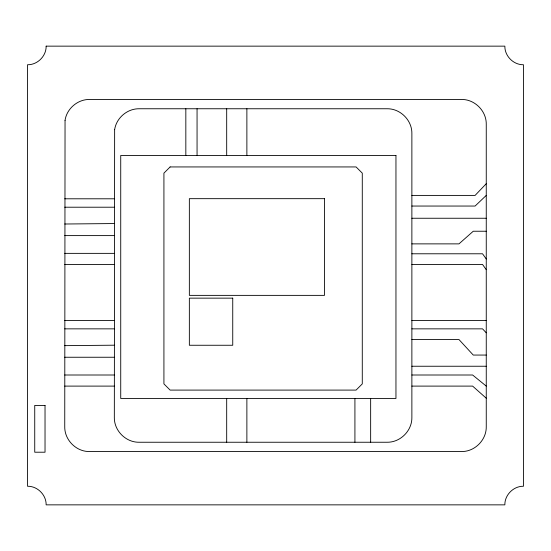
<?xml version="1.0" encoding="UTF-8"?>
<svg xmlns="http://www.w3.org/2000/svg" width="551" height="551" viewBox="0 0 551 551"><rect width="100%" height="100%" fill="white"/><g stroke="black" fill="none" stroke-linecap="round" stroke-linejoin="round"><path stroke-width="0.83" d="M486.257 183.717L475.1 195.405L411.873 195.405M486.257 195.405L475.1 206.046L411.873 206.046M64.742 224.009L114.332 223.554M64.742 345.649L114.332 345.195M64.742 198.794L114.332 198.794M64.742 207.21L114.332 207.21M411.873 218.251L486.257 218.251M486.257 231.234L473.261 231.234L458.983 243.873L411.873 243.873M64.742 235.608L114.332 235.608M64.742 253.364L114.332 253.364M411.873 253.784L482.538 253.784L486.257 258.998M64.742 264.459L114.332 264.459M411.873 264.459L482.538 264.459L486.257 269.68M64.742 320.434L114.332 320.434M411.873 320.434L486.257 320.434M64.742 328.851L114.332 328.851M411.873 328.851L482.538 328.851L486.257 332.811M411.873 339.554L458.983 339.554L473.261 355.058L486.257 355.058M64.742 357.248L114.332 357.248M411.873 366.243L486.257 366.243M64.742 375.004L114.332 375.004M411.873 375.004L472.62 375.004L486.257 386.106M64.742 386.106L114.332 386.106M411.873 386.106L472.62 386.106L486.257 398.208M370.651 398.469L370.651 442.246M354.92 398.469L354.92 442.246M246.876 108.754L246.876 155.478M246.876 398.469L246.876 442.246M226.688 108.754L226.688 155.478M226.688 398.469L226.688 442.246M197.058 108.754L197.058 155.478M185.832 108.754L185.832 155.478M46.146 46.146C46.332 56.085 37.489 64.928 27.55 64.742L27.55 486.257C37.489 486.072 46.332 494.915 46.146 504.854L504.854 504.854C504.668 494.915 513.511 486.072 523.45 486.257L523.45 64.742C513.511 64.928 504.668 56.085 504.854 46.146L46.146 46.146M65.046 120.373L64.742 426.75C64.495 440.008 76.279 451.792 89.537 451.544L461.462 451.544C474.721 451.792 486.505 440.008 486.257 426.75L486.257 124.251C486.505 110.992 474.721 99.208 461.462 99.456L89.537 99.456C77.684 99.304 66.754 108.643 65.046 120.373M114.636 129.671L114.332 417.451C114.085 430.71 125.869 442.494 139.127 442.246L387.077 442.246C400.336 442.494 412.12 430.71 411.873 417.451L411.873 133.549C412.12 120.29 400.336 108.506 387.077 108.754L139.127 108.754C127.274 108.602 116.344 117.942 114.636 129.671M170.121 166.939L163.922 173.138L163.922 383.895L170.121 390.094L356.084 390.094L362.282 383.895L362.282 173.138L356.084 166.939L170.121 166.939M395.955 155.478L120.731 155.478L120.731 398.469L395.955 398.469L395.955 155.478M324.484 198.67L189.351 198.67L189.351 295.37L324.484 295.37L324.484 198.67M232.742 298.146L189.351 298.146L189.351 345.257L232.742 345.257L232.742 298.146M45.03 405.419L34.734 405.419L34.734 452.213L45.03 452.213L45.03 405.419"/></g></svg>
